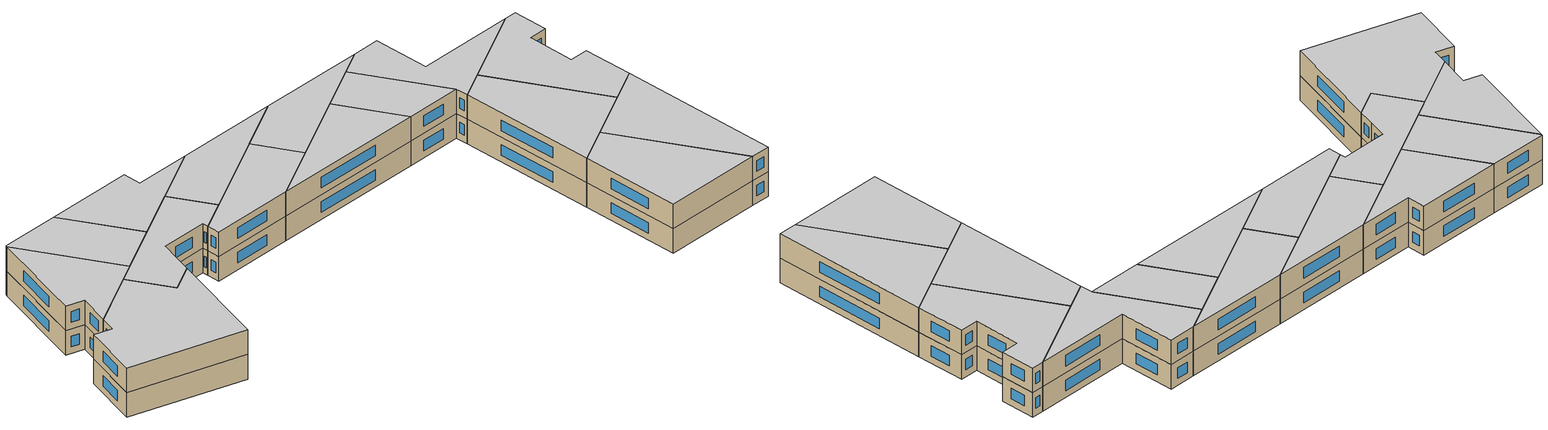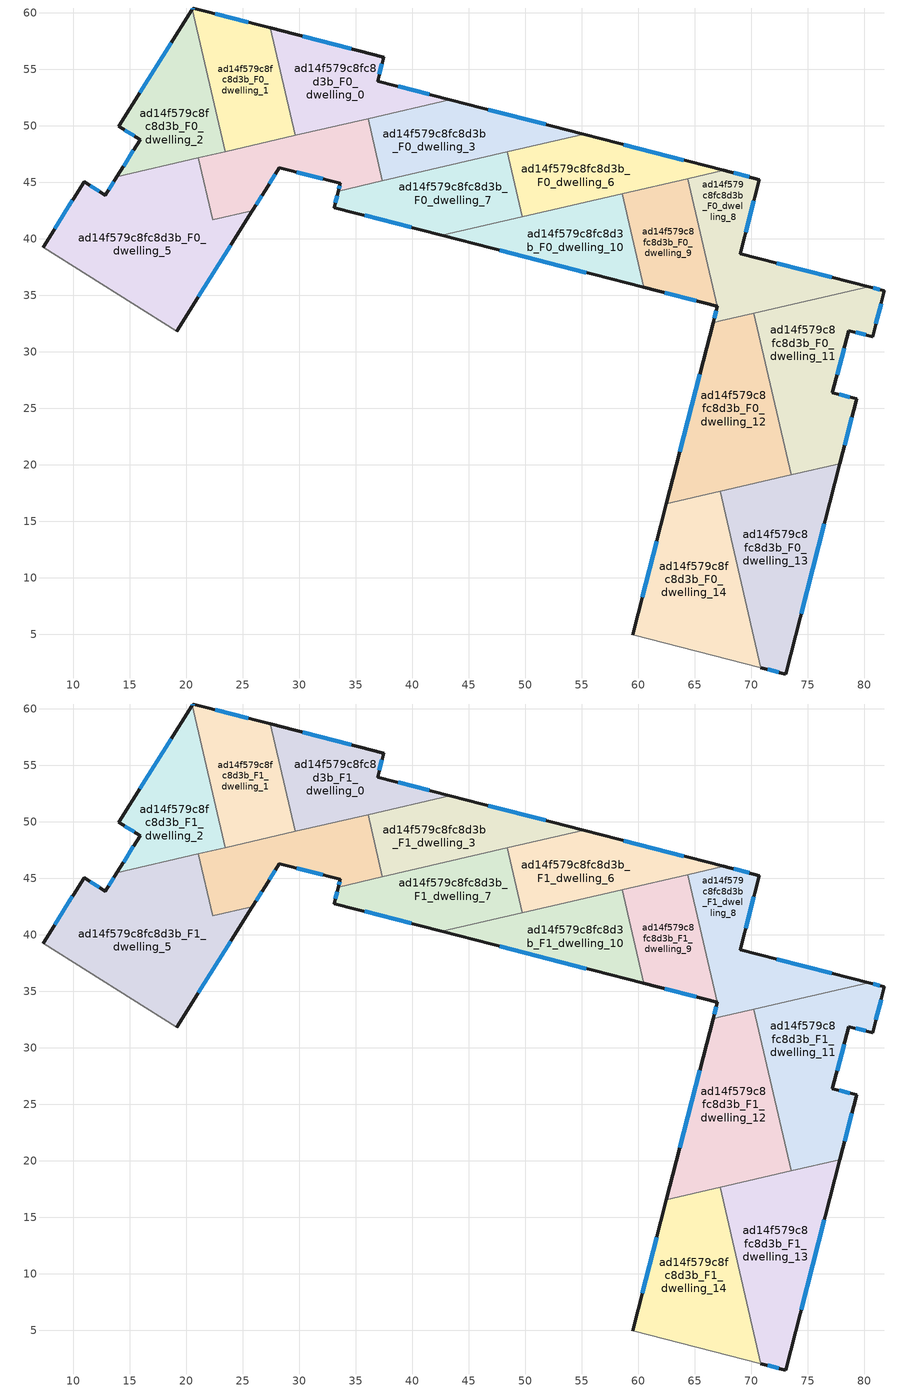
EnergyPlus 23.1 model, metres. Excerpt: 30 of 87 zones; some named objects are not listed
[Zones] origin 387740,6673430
ad14f579c8fc8d3b_F0_dwelling_0
 floor ground (EU_floor_Construction): 43.31,52.3 29.63,49.15 27.44,58.67 37.46,56.08 36.92,53.95 z0
 wall outside (EU_wall_Construction): 43.31,52.3 36.92,53.95 37.46,56.08 27.44,58.67 z0:3
 wall to ad14f579c8fc8d3b_F0_dwelling_1 (EU_wall_Construction): 27.44,58.67 29.63,49.15 z0:3
 wall to ad14f579c8fc8d3b_F0_dwelling_3 (EU_wall_Construction): 36.08,50.63 43.31,52.3 z0:3
 wall to ad14f579c8fc8d3b_F0_dwelling_4 (EU_wall_Construction): 29.63,49.15 36.08,50.63 z0:3
 window (EU_Window_Construction): 34.6,56.82 30.3,57.93 / 37.07,54.56 37.31,55.47 / 41.48,52.77 38.74,53.48 z0.86:2.14
ad14f579c8fc8d3b_F0_dwelling_1
 floor ground (EU_floor_Construction): 27.44,58.67 29.63,49.15 23.43,47.71 20.53,60.29 20.61,60.42 z0
 wall outside (EU_wall_Construction): 27.44,58.67 20.61,60.42 20.53,60.29 z0:3
 wall to ad14f579c8fc8d3b_F0_dwelling_2 (EU_wall_Construction): 20.53,60.29 23.43,47.71 z0:3
 wall to ad14f579c8fc8d3b_F0_dwelling_4 (EU_wall_Construction): 23.43,47.71 29.63,49.15 z0:3
 window (EU_Window_Construction): 20.59,60.39 20.55,60.33 / 25.49,59.17 22.56,59.92 z0.86:2.14
ad14f579c8fc8d3b_F0_dwelling_10
 floor ground (EU_floor_Construction): 58.58,43.99 60.49,35.7 42.62,40.31 z0
 wall outside (EU_wall_Construction): 42.62,40.31 60.49,35.7 z0:3
 wall to ad14f579c8fc8d3b_F0_dwelling_9 (EU_wall_Construction): 60.49,35.7 58.58,43.99 z0:3
 wall to ad14f579c8fc8d3b_F0_dwelling_6 (EU_wall_Construction): 58.58,43.99 49.74,41.95 z0:3
 wall to ad14f579c8fc8d3b_F0_dwelling_7 (EU_wall_Construction): 49.74,41.95 42.62,40.31 z0:3
 window (EU_Window_Construction): 47.73,38.99 55.39,37.02 z0.86:2.14
ad14f579c8fc8d3b_F0_dwelling_11
 floor ground (EU_floor_Construction): 81.77,35.39 80.73,31.35 78.61,31.88 77.18,26.39 79.31,25.84 77.83,20.11 73.52,19.12 70.22,33.41 80.38,35.75 z0
 wall outside (EU_wall_Construction): 77.83,20.11 79.31,25.84 77.18,26.39 78.61,31.88 80.73,31.35 81.77,35.39 80.38,35.75 z0:3
 wall to ad14f579c8fc8d3b_F0_dwelling_12 (EU_wall_Construction): 70.22,33.41 73.52,19.12 z0:3
 wall to ad14f579c8fc8d3b_F0_dwelling_13 (EU_wall_Construction): 73.52,19.12 77.83,20.11 z0:3
 wall to ad14f579c8fc8d3b_F0_dwelling_8 (EU_wall_Construction): 80.38,35.75 70.22,33.41 z0:3
 window (EU_Window_Construction): 78.7,26 77.79,26.23 / 78.25,21.75 78.89,24.2 / 81.37,35.5 80.78,35.65 / 81.03,32.5 81.47,34.24 / 79.22,31.73 80.12,31.5 / 77.59,27.96 78.2,30.31 z0.86:2.14
ad14f579c8fc8d3b_F0_dwelling_12
 floor ground (EU_floor_Construction): 70.22,33.41 73.52,19.12 62.48,16.57 66.61,32.57 z0
 wall outside (EU_wall_Construction): 66.61,32.57 62.48,16.57 z0:3
 wall to ad14f579c8fc8d3b_F0_dwelling_14 (EU_wall_Construction): 62.48,16.57 67.23,17.66 z0:3
 wall to ad14f579c8fc8d3b_F0_dwelling_8 (EU_wall_Construction): 67.28,32.73 66.61,32.58 / 70.22,33.41 67.29,32.73 z0:3
 wall to ad14f579c8fc8d3b_F0_dwelling_13 (EU_wall_Construction): 67.23,17.66 73.52,19.12 z0:3
 window (EU_Window_Construction): 65.43,28 63.66,21.14 z0.86:2.14
ad14f579c8fc8d3b_F0_dwelling_13
 floor ground (EU_floor_Construction): 77.83,20.11 73.03,1.49 70.83,2.05 67.23,17.66 z0
 wall outside (EU_wall_Construction): 70.83,2.05 73.03,1.49 77.83,20.11 z0:3
 wall to ad14f579c8fc8d3b_F0_dwelling_14 (EU_wall_Construction): 67.23,17.66 70.83,2.05 z0:3
 window (EU_Window_Construction): 74.4,6.81 76.46,14.79 / 71.46,1.89 72.4,1.65 z0.86:2.14
ad14f579c8fc8d3b_F0_dwelling_14
 floor ground (EU_floor_Construction): 67.23,17.66 70.83,2.05 59.5,4.98 62.48,16.57 z0
 wall outside (EU_wall_Construction): 62.48,16.57 59.5,4.98 z0:3
 wall adiabatic (EU_wall_Construction): 59.5,4.98 70.83,2.05 z0:3
 window (EU_Window_Construction): 61.63,13.26 60.35,8.29 z0.86:2.14
ad14f579c8fc8d3b_F0_dwelling_2
 floor ground (EU_floor_Construction): 20.53,60.29 23.43,47.71 13.85,45.5 15.9,48.78 14.04,49.95 z0
 wall outside (EU_wall_Construction): 20.53,60.29 14.04,49.95 15.9,48.78 13.85,45.5 z0:3
 wall to ad14f579c8fc8d3b_F0_dwelling_5 (EU_wall_Construction): 13.85,45.5 21.07,47.17 z0:3
 wall to ad14f579c8fc8d3b_F0_dwelling_4 (EU_wall_Construction): 21.07,47.17 23.43,47.72 z0:3
 window (EU_Window_Construction): 15.32,47.84 14.44,46.44 / 14.57,49.62 15.37,49.11 / 18.68,57.34 15.89,52.9 z0.86:2.14
ad14f579c8fc8d3b_F0_dwelling_3
 floor ground (EU_floor_Construction): 55.18,49.24 37.35,45.13 36.08,50.63 43.31,52.3 z0
 wall outside (EU_wall_Construction): 55.18,49.24 43.31,52.3 z0:3
 wall to ad14f579c8fc8d3b_F0_dwelling_4 (EU_wall_Construction): 36.08,50.63 37.35,45.13 z0:3
 wall to ad14f579c8fc8d3b_F0_dwelling_7 (EU_wall_Construction): 37.35,45.13 48.42,47.68 z0:3
 wall to ad14f579c8fc8d3b_F0_dwelling_6 (EU_wall_Construction): 48.42,47.68 55.18,49.24 z0:3
 window (EU_Window_Construction): 51.79,50.12 46.7,51.43 z0.86:2.14
ad14f579c8fc8d3b_F0_dwelling_4
 floor ground (EU_floor_Construction): 36.08,50.63 37.35,45.13 33.44,44.23 33.61,44.9 28.22,46.29 27.01,44.33 25.85,42.47 22.34,41.66 21.07,47.17 z0
 wall outside (EU_wall_Construction): 25.85,42.47 27.01,44.33 28.22,46.29 33.61,44.9 33.44,44.23 z0:3
 wall to ad14f579c8fc8d3b_F0_dwelling_5 (EU_wall_Construction): 21.07,47.17 22.34,41.66 25.85,42.47 z0:3
 wall to ad14f579c8fc8d3b_F0_dwelling_7 (EU_wall_Construction): 33.44,44.23 37.35,45.13 z0:3
 window (EU_Window_Construction): 33.57,44.71 33.49,44.42 / 29.76,45.89 32.07,45.3 / 27.36,44.89 27.88,45.73 / 26.18,43 26.68,43.8 z0.86:2.14
ad14f579c8fc8d3b_F0_dwelling_5
 floor ground (EU_floor_Construction): 25.85,42.47 19.16,31.82 7.32,39.25 10.96,45.05 12.84,43.88 13.85,45.5 21.07,47.17 22.34,41.66 z0
 wall outside (EU_wall_Construction): 19.16,31.82 25.85,42.47 / 13.85,45.5 12.84,43.88 10.96,45.05 7.32,39.25 z0:3
 wall adiabatic (EU_wall_Construction): 7.32,39.25 19.16,31.82 z0:3
 window (EU_Window_Construction): 21.07,34.86 23.94,39.43 / 9.92,43.39 8.36,40.91 / 12.3,44.21 11.5,44.71 / 13.56,45.04 13.13,44.34 z0.86:2.14
ad14f579c8fc8d3b_F0_dwelling_6
 floor ground (EU_floor_Construction): 67.54,46.06 49.74,41.95 48.42,47.68 55.18,49.24 z0
 wall outside (EU_wall_Construction): 67.54,46.06 55.18,49.24 z0:3
 wall to ad14f579c8fc8d3b_F0_dwelling_7 (EU_wall_Construction): 48.42,47.68 49.74,41.95 z0:3
 wall to ad14f579c8fc8d3b_F0_dwelling_8 (EU_wall_Construction): 64.38,45.33 67.54,46.06 z0:3
 wall to ad14f579c8fc8d3b_F0_dwelling_9 (EU_wall_Construction): 58.58,43.99 64.38,45.33 z0:3
 window (EU_Window_Construction): 64.01,46.97 58.71,48.33 z0.86:2.14
ad14f579c8fc8d3b_F0_dwelling_7
 floor ground (EU_floor_Construction): 48.42,47.68 49.74,41.95 42.62,40.31 33.07,42.77 33.44,44.23 z0
 wall outside (EU_wall_Construction): 33.44,44.23 33.07,42.77 42.62,40.31 z0:3
 window (EU_Window_Construction): 35.8,42.06 39.89,41.01 / 33.34,43.81 33.18,43.18 z0.86:2.14
ad14f579c8fc8d3b_F0_dwelling_8
 floor ground (EU_floor_Construction): 70.69,45.25 69,38.69 80.38,35.75 66.61,32.58 66.99,34.03 64.38,45.33 67.54,46.06 z0
 wall outside (EU_wall_Construction): 80.38,35.75 69,38.69 70.69,45.25 67.54,46.06 / 66.99,34.03 66.61,32.58 z0:3
 wall to ad14f579c8fc8d3b_F0_dwelling_9 (EU_wall_Construction): 64.38,45.33 66.99,34.03 z0:3
 window (EU_Window_Construction): 69.79,45.48 68.44,45.83 / 69.49,40.56 70.21,43.37 / 77.13,36.59 72.25,37.85 / 66.88,33.61 66.72,32.99 z0.86:2.14
ad14f579c8fc8d3b_F0_dwelling_9
 floor ground (EU_floor_Construction): 64.38,45.33 66.99,34.03 60.49,35.7 58.58,43.99 z0
 wall outside (EU_wall_Construction): 60.49,35.7 66.99,34.03 z0:3
 window (EU_Window_Construction): 62.35,35.22 65.13,34.5 z0.86:2.14
ad14f579c8fc8d3b_F1_dwelling_0
 floor to ad14f579c8fc8d3b_F0_dwelling_0 (EU_floor_Construction): 43.31,52.3 29.63,49.15 27.44,58.67 37.46,56.08 36.92,53.95 z3
 wall outside (EU_wall_Construction): 43.31,52.3 36.92,53.95 37.46,56.08 27.44,58.67 z3:6
 wall to ad14f579c8fc8d3b_F1_dwelling_1 (EU_wall_Construction): 27.44,58.67 29.63,49.15 z3:6
 wall to ad14f579c8fc8d3b_F1_dwelling_3 (EU_wall_Construction): 36.08,50.63 43.31,52.3 z3:6
 wall to ad14f579c8fc8d3b_F1_dwelling_4 (EU_wall_Construction): 29.63,49.15 36.08,50.63 z3:6
 window (EU_Window_Construction): 34.6,56.82 30.3,57.93 / 37.07,54.56 37.31,55.47 / 41.48,52.77 38.74,53.48 z3.86:5.14
 ceiling to ad14f579c8fc8d3b_F2_dwelling_0 (EU_floor_Construction): 43.31,52.3 36.92,53.95 37.46,56.08 27.44,58.67 29.63,49.15 z6
ad14f579c8fc8d3b_F1_dwelling_1
 floor to ad14f579c8fc8d3b_F0_dwelling_1 (EU_floor_Construction): 27.44,58.67 29.63,49.15 23.43,47.71 20.53,60.29 20.61,60.42 z3
 wall outside (EU_wall_Construction): 27.44,58.67 20.61,60.42 20.53,60.29 z3:6
 wall to ad14f579c8fc8d3b_F1_dwelling_2 (EU_wall_Construction): 20.53,60.29 23.43,47.71 z3:6
 wall to ad14f579c8fc8d3b_F1_dwelling_4 (EU_wall_Construction): 23.43,47.71 29.63,49.15 z3:6
 window (EU_Window_Construction): 20.59,60.39 20.55,60.33 / 25.49,59.17 22.56,59.92 z3.86:5.14
 ceiling to ad14f579c8fc8d3b_F2_dwelling_1 (EU_floor_Construction): 29.63,49.15 27.44,58.67 20.61,60.42 20.53,60.29 23.43,47.71 z6
ad14f579c8fc8d3b_F1_dwelling_10
 floor to ad14f579c8fc8d3b_F0_dwelling_10 (EU_floor_Construction): 58.58,43.99 60.49,35.7 42.62,40.31 z3
 wall outside (EU_wall_Construction): 42.62,40.31 60.49,35.7 z3:6
 wall to ad14f579c8fc8d3b_F1_dwelling_9 (EU_wall_Construction): 60.49,35.7 58.58,43.99 z3:6
 wall to ad14f579c8fc8d3b_F1_dwelling_6 (EU_wall_Construction): 58.58,43.99 49.74,41.95 z3:6
 wall to ad14f579c8fc8d3b_F1_dwelling_7 (EU_wall_Construction): 49.74,41.95 42.62,40.31 z3:6
 window (EU_Window_Construction): 47.73,38.99 55.39,37.02 z3.86:5.14
 ceiling to ad14f579c8fc8d3b_F2_dwelling_10 (EU_floor_Construction): 60.49,35.7 58.58,43.99 42.62,40.31 z6
ad14f579c8fc8d3b_F1_dwelling_11
 floor to ad14f579c8fc8d3b_F0_dwelling_11 (EU_floor_Construction): 81.77,35.39 80.73,31.35 78.61,31.88 77.18,26.39 79.31,25.84 77.83,20.11 73.52,19.12 70.22,33.41 80.38,35.75 z3
 wall outside (EU_wall_Construction): 77.83,20.11 79.31,25.84 77.18,26.39 78.61,31.88 80.73,31.35 81.77,35.39 80.38,35.75 z3:6
 wall to ad14f579c8fc8d3b_F1_dwelling_12 (EU_wall_Construction): 70.22,33.41 73.52,19.12 z3:6
 wall to ad14f579c8fc8d3b_F1_dwelling_13 (EU_wall_Construction): 73.52,19.12 77.83,20.11 z3:6
 wall to ad14f579c8fc8d3b_F1_dwelling_8 (EU_wall_Construction): 80.38,35.75 70.22,33.41 z3:6
 window (EU_Window_Construction): 78.7,26 77.79,26.23 / 78.25,21.75 78.89,24.2 / 81.37,35.5 80.78,35.65 / 81.03,32.5 81.47,34.24 / 79.22,31.73 80.12,31.5 / 77.59,27.96 78.2,30.31 z3.86:5.14
 ceiling to ad14f579c8fc8d3b_F2_dwelling_11 (EU_floor_Construction): 77.83,20.11 79.31,25.84 77.18,26.39 78.61,31.88 80.73,31.35 81.77,35.39 80.38,35.75 70.22,33.41 73.52,19.12 z6
ad14f579c8fc8d3b_F1_dwelling_12
 floor to ad14f579c8fc8d3b_F0_dwelling_12 (EU_floor_Construction): 70.22,33.41 73.52,19.12 62.48,16.57 66.61,32.57 z3
 wall outside (EU_wall_Construction): 66.61,32.57 62.48,16.57 z3:6
 wall to ad14f579c8fc8d3b_F1_dwelling_14 (EU_wall_Construction): 62.48,16.57 67.23,17.66 z3:6
 wall to ad14f579c8fc8d3b_F1_dwelling_8 (EU_wall_Construction): 67.28,32.73 66.61,32.58 / 70.22,33.41 67.29,32.73 z3:6
 wall to ad14f579c8fc8d3b_F1_dwelling_13 (EU_wall_Construction): 67.23,17.66 73.52,19.12 z3:6
 window (EU_Window_Construction): 65.43,28 63.66,21.14 z3.86:5.14
 ceiling to ad14f579c8fc8d3b_F2_dwelling_12 (EU_floor_Construction): 73.52,19.12 70.22,33.41 66.61,32.57 62.48,16.57 z6
ad14f579c8fc8d3b_F1_dwelling_13
 floor to ad14f579c8fc8d3b_F0_dwelling_13 (EU_floor_Construction): 77.83,20.11 73.03,1.49 70.83,2.05 67.23,17.66 z3
 wall outside (EU_wall_Construction): 70.83,2.05 73.03,1.49 77.83,20.11 z3:6
 wall to ad14f579c8fc8d3b_F1_dwelling_14 (EU_wall_Construction): 67.23,17.66 70.83,2.05 z3:6
 window (EU_Window_Construction): 74.4,6.81 76.46,14.79 / 71.46,1.89 72.4,1.65 z3.86:5.14
 ceiling to ad14f579c8fc8d3b_F2_dwelling_13 (EU_floor_Construction): 73.03,1.49 77.83,20.11 67.23,17.66 70.83,2.05 z6
ad14f579c8fc8d3b_F1_dwelling_14
 floor to ad14f579c8fc8d3b_F0_dwelling_14 (EU_floor_Construction): 67.23,17.66 70.83,2.05 59.5,4.98 62.48,16.57 z3
 wall outside (EU_wall_Construction): 62.48,16.57 59.5,4.98 z3:6
 wall adiabatic (EU_wall_Construction): 59.5,4.98 70.83,2.05 z3:6
 window (EU_Window_Construction): 61.63,13.26 60.35,8.29 z3.86:5.14
 ceiling to ad14f579c8fc8d3b_F2_dwelling_14 (EU_floor_Construction): 70.83,2.05 67.23,17.66 62.48,16.57 59.5,4.98 z6
ad14f579c8fc8d3b_F1_dwelling_2
 floor to ad14f579c8fc8d3b_F0_dwelling_2 (EU_floor_Construction): 20.53,60.29 23.43,47.71 13.85,45.5 15.9,48.78 14.04,49.95 z3
 wall outside (EU_wall_Construction): 20.53,60.29 14.04,49.95 15.9,48.78 13.85,45.5 z3:6
 wall to ad14f579c8fc8d3b_F1_dwelling_5 (EU_wall_Construction): 13.85,45.5 21.07,47.17 z3:6
 wall to ad14f579c8fc8d3b_F1_dwelling_4 (EU_wall_Construction): 21.07,47.17 23.43,47.72 z3:6
 window (EU_Window_Construction): 15.32,47.84 14.44,46.44 / 14.57,49.62 15.37,49.11 / 18.68,57.34 15.89,52.9 z3.86:5.14
 ceiling to ad14f579c8fc8d3b_F2_dwelling_2 (EU_floor_Construction): 23.43,47.71 20.53,60.29 14.04,49.95 15.9,48.78 13.85,45.5 z6
ad14f579c8fc8d3b_F1_dwelling_3
 floor to ad14f579c8fc8d3b_F0_dwelling_3 (EU_floor_Construction): 55.18,49.24 37.35,45.13 36.08,50.63 43.31,52.3 z3
 wall outside (EU_wall_Construction): 55.18,49.24 43.31,52.3 z3:6
 wall to ad14f579c8fc8d3b_F1_dwelling_4 (EU_wall_Construction): 36.08,50.63 37.35,45.13 z3:6
 wall to ad14f579c8fc8d3b_F1_dwelling_7 (EU_wall_Construction): 37.35,45.13 48.42,47.68 z3:6
 wall to ad14f579c8fc8d3b_F1_dwelling_6 (EU_wall_Construction): 48.42,47.68 55.18,49.24 z3:6
 window (EU_Window_Construction): 51.79,50.12 46.7,51.43 z3.86:5.14
 ceiling to ad14f579c8fc8d3b_F2_dwelling_3 (EU_floor_Construction): 55.18,49.24 43.31,52.3 36.08,50.63 37.35,45.13 z6
ad14f579c8fc8d3b_F1_dwelling_4
 floor to ad14f579c8fc8d3b_F0_dwelling_4 (EU_floor_Construction): 36.08,50.63 37.35,45.13 33.44,44.23 33.61,44.9 28.22,46.29 27.01,44.33 25.85,42.47 22.34,41.66 21.07,47.17 z3
 wall outside (EU_wall_Construction): 25.85,42.47 27.01,44.33 28.22,46.29 33.61,44.9 33.44,44.23 z3:6
 wall to ad14f579c8fc8d3b_F1_dwelling_5 (EU_wall_Construction): 21.07,47.17 22.34,41.66 25.85,42.47 z3:6
 wall to ad14f579c8fc8d3b_F1_dwelling_7 (EU_wall_Construction): 33.44,44.23 37.35,45.13 z3:6
 window (EU_Window_Construction): 33.57,44.71 33.49,44.42 / 29.76,45.89 32.07,45.3 / 27.36,44.89 27.88,45.73 / 26.18,43 26.68,43.8 z3.86:5.14
 ceiling to ad14f579c8fc8d3b_F2_dwelling_4 (EU_floor_Construction): 37.35,45.13 36.08,50.63 21.07,47.17 22.34,41.66 25.85,42.47 27.01,44.33 28.22,46.29 33.61,44.9 33.44,44.23 z6
ad14f579c8fc8d3b_F1_dwelling_5
 floor to ad14f579c8fc8d3b_F0_dwelling_5 (EU_floor_Construction): 25.85,42.47 19.16,31.82 7.32,39.25 10.96,45.05 12.84,43.88 13.85,45.5 21.07,47.17 22.34,41.66 z3
 wall outside (EU_wall_Construction): 19.16,31.82 25.85,42.47 / 13.85,45.5 12.84,43.88 10.96,45.05 7.32,39.25 z3:6
 wall adiabatic (EU_wall_Construction): 7.32,39.25 19.16,31.82 z3:6
 window (EU_Window_Construction): 21.07,34.86 23.94,39.43 / 9.92,43.39 8.36,40.91 / 12.3,44.21 11.5,44.71 / 13.56,45.04 13.13,44.34 z3.86:5.14
 ceiling to ad14f579c8fc8d3b_F2_dwelling_5 (EU_floor_Construction): 19.16,31.82 25.85,42.47 22.34,41.66 21.07,47.17 13.85,45.5 12.84,43.88 10.96,45.05 7.32,39.25 z6
ad14f579c8fc8d3b_F1_dwelling_6
 floor to ad14f579c8fc8d3b_F0_dwelling_6 (EU_floor_Construction): 67.54,46.06 49.74,41.95 48.42,47.68 55.18,49.24 z3
 wall outside (EU_wall_Construction): 67.54,46.06 55.18,49.24 z3:6
 wall to ad14f579c8fc8d3b_F1_dwelling_7 (EU_wall_Construction): 48.42,47.68 49.74,41.95 z3:6
 wall to ad14f579c8fc8d3b_F1_dwelling_8 (EU_wall_Construction): 64.38,45.33 67.54,46.06 z3:6
 wall to ad14f579c8fc8d3b_F1_dwelling_9 (EU_wall_Construction): 58.58,43.99 64.38,45.33 z3:6
 window (EU_Window_Construction): 64.01,46.97 58.71,48.33 z3.86:5.14
 ceiling to ad14f579c8fc8d3b_F2_dwelling_6 (EU_floor_Construction): 67.54,46.06 55.18,49.24 48.42,47.68 49.74,41.95 z6
ad14f579c8fc8d3b_F1_dwelling_7
 floor to ad14f579c8fc8d3b_F0_dwelling_7 (EU_floor_Construction): 48.42,47.68 49.74,41.95 42.62,40.31 33.07,42.77 33.44,44.23 z3
 wall outside (EU_wall_Construction): 33.44,44.23 33.07,42.77 42.62,40.31 z3:6
 window (EU_Window_Construction): 35.8,42.06 39.89,41.01 / 33.34,43.81 33.18,43.18 z3.86:5.14
 ceiling to ad14f579c8fc8d3b_F2_dwelling_7 (EU_floor_Construction): 49.74,41.95 48.42,47.68 33.44,44.23 33.07,42.77 42.62,40.31 z6
ad14f579c8fc8d3b_F1_dwelling_8
 floor to ad14f579c8fc8d3b_F0_dwelling_8 (EU_floor_Construction): 70.69,45.25 69,38.69 80.38,35.75 66.61,32.58 66.99,34.03 64.38,45.33 67.54,46.06 z3
 wall outside (EU_wall_Construction): 80.38,35.75 69,38.69 70.69,45.25 67.54,46.06 / 66.99,34.03 66.61,32.58 z3:6
 wall to ad14f579c8fc8d3b_F1_dwelling_9 (EU_wall_Construction): 64.38,45.33 66.99,34.03 z3:6
 window (EU_Window_Construction): 69.79,45.48 68.44,45.83 / 69.49,40.56 70.21,43.37 / 77.13,36.59 72.25,37.85 / 66.88,33.61 66.72,32.99 z3.86:5.14
 ceiling to ad14f579c8fc8d3b_F2_dwelling_8 (EU_floor_Construction): 80.38,35.75 69,38.69 70.69,45.25 67.54,46.06 64.38,45.33 66.99,34.03 66.61,32.58 z6
ad14f579c8fc8d3b_F1_dwelling_9
 floor to ad14f579c8fc8d3b_F0_dwelling_9 (EU_floor_Construction): 64.38,45.33 66.99,34.03 60.49,35.7 58.58,43.99 z3
 wall outside (EU_wall_Construction): 60.49,35.7 66.99,34.03 z3:6
 window (EU_Window_Construction): 62.35,35.22 65.13,34.5 z3.86:5.14
 ceiling to ad14f579c8fc8d3b_F2_dwelling_9 (EU_floor_Construction): 66.99,34.03 64.38,45.33 58.58,43.99 60.49,35.7 z6
[Building]
EU S2 Campaign: North Axis=0; Terrain=City; Solar Distribution=FullExterior
[Site:Location]
Helsinki-Vantaa.AP: Latitude=60.317; Longitude=24.963; Time Zone=2; Elevation=54.6
[SizingPeriod:WeatherFileDays]
AnnualSizingPeriod: Begin Month=1; Begin Day of Month=1; End Month=12; End Day of Month=31; Day of Week for Start Day=Monday; Use Weather File Daylight Saving Period=No; Use Weather File Rain and Snow Indicators=No
[MATERIAL]
EU_InternalMass_Material: Roughness=MediumRough; Thickness=0.1; Conductivity=1; Density=1800; Specific Heat=900; Thermal Absorptance=0.9; Solar Absorptance=0.7; Visible Absorptance=0.7
[MATERIAL:NOMASS] Roughness=MediumRough; Thermal Absorptance=0.9; Solar Absorptance=0.7; Visible Absorptance=0.7
Name | Thermal Resistance
EU_wall_NoMass | 5.91765
EU_floor_NoMass | 6.2875
[WINDOWMATERIAL:SIMPLEGLAZINGSYSTEM]
EU_Window_SimpleGlazing: UFactor=0.994035; Solar Heat Gain Coefficient=0.7; Visible Transmittance=0.7
[CONSTRUCTION]
EU_wall_Construction: EU_wall_NoMass
EU_floor_Construction: EU_floor_NoMass
EU_Window_Construction: EU_Window_SimpleGlazing
EU_InternalMass_Construction: EU_InternalMass_Material
[ZONE] Type=1; Multiplier=1; Ceiling Height=autocalculate; Floor Area=autocalculate; Part of Total Floor Area=Yes
Name | Volume
ad14f579c8fc8d3b_F0_dwelling_0; ad14f579c8fc8d3b_F1_dwelling_0 | 218.014
ad14f579c8fc8d3b_F0_dwelling_1; ad14f579c8fc8d3b_F1_dwelling_1 | 218
ad14f579c8fc8d3b_F0_dwelling_10; ad14f579c8fc8d3b_F1_dwelling_10 | 209.093
ad14f579c8fc8d3b_F0_dwelling_11; ad14f579c8fc8d3b_F1_dwelling_11 | 323.454
ad14f579c8fc8d3b_F0_dwelling_12; ad14f579c8fc8d3b_F1_dwelling_12 | 330.666
ad14f579c8fc8d3b_F0_dwelling_13; ad14f579c8fc8d3b_F1_dwelling_13 | 327.076
ad14f579c8fc8d3b_F0_dwelling_14; ad14f579c8fc8d3b_F1_dwelling_14 | 327.105
ad14f579c8fc8d3b_F0_dwelling_2; ad14f579c8fc8d3b_F1_dwelling_2 | 218.041
ad14f579c8fc8d3b_F0_dwelling_3; ad14f579c8fc8d3b_F1_dwelling_3 | 218.077
ad14f579c8fc8d3b_F0_dwelling_4; ad14f579c8fc8d3b_F1_dwelling_4 | 218.035
ad14f579c8fc8d3b_F0_dwelling_5; ad14f579c8fc8d3b_F1_dwelling_5 | 454.465
ad14f579c8fc8d3b_F0_dwelling_6; ad14f579c8fc8d3b_F1_dwelling_6 | 222.387
ad14f579c8fc8d3b_F0_dwelling_7; ad14f579c8fc8d3b_F1_dwelling_7 | 222.355
ad14f579c8fc8d3b_F0_dwelling_8; ad14f579c8fc8d3b_F1_dwelling_8 | 238.698
ad14f579c8fc8d3b_F0_dwelling_9; ad14f579c8fc8d3b_F1_dwelling_9 | 179.514
[INTERNALMASS] Construction=EU_InternalMass_Construction
Name | Zone or ZoneList | Surface Area
ad14f579c8fc8d3b_F0_dwelling_0_EU_InternalMass | ad14f579c8fc8d3b_F0_dwelling_0 | 72.6716
ad14f579c8fc8d3b_F0_dwelling_1_EU_InternalMass | ad14f579c8fc8d3b_F0_dwelling_1 | 72.6667
ad14f579c8fc8d3b_F0_dwelling_2_EU_InternalMass | ad14f579c8fc8d3b_F0_dwelling_2 | 72.6799
ad14f579c8fc8d3b_F0_dwelling_3_EU_InternalMass | ad14f579c8fc8d3b_F0_dwelling_3 | 72.6926
ad14f579c8fc8d3b_F0_dwelling_4_EU_InternalMass | ad14f579c8fc8d3b_F0_dwelling_4 | 72.6786
ad14f579c8fc8d3b_F0_dwelling_5_EU_InternalMass | ad14f579c8fc8d3b_F0_dwelling_5 | 151.488
ad14f579c8fc8d3b_F0_dwelling_6_EU_InternalMass | ad14f579c8fc8d3b_F0_dwelling_6 | 74.1294
ad14f579c8fc8d3b_F0_dwelling_7_EU_InternalMass | ad14f579c8fc8d3b_F0_dwelling_7 | 74.1183
ad14f579c8fc8d3b_F0_dwelling_8_EU_InternalMass | ad14f579c8fc8d3b_F0_dwelling_8 | 79.5685
ad14f579c8fc8d3b_F0_dwelling_9_EU_InternalMass | ad14f579c8fc8d3b_F0_dwelling_9 | 59.8377
ad14f579c8fc8d3b_F0_dwelling_10_EU_InternalMass | ad14f579c8fc8d3b_F0_dwelling_10 | 69.6976
ad14f579c8fc8d3b_F0_dwelling_11_EU_InternalMass | ad14f579c8fc8d3b_F0_dwelling_11 | 107.818
ad14f579c8fc8d3b_F0_dwelling_12_EU_InternalMass | ad14f579c8fc8d3b_F0_dwelling_12 | 110.23
ad14f579c8fc8d3b_F0_dwelling_13_EU_InternalMass | ad14f579c8fc8d3b_F0_dwelling_13 | 109.026
ad14f579c8fc8d3b_F0_dwelling_14_EU_InternalMass | ad14f579c8fc8d3b_F0_dwelling_14 | 109.035
ad14f579c8fc8d3b_F1_dwelling_0_EU_InternalMass | ad14f579c8fc8d3b_F1_dwelling_0 | 72.6716
ad14f579c8fc8d3b_F1_dwelling_1_EU_InternalMass | ad14f579c8fc8d3b_F1_dwelling_1 | 72.6667
ad14f579c8fc8d3b_F1_dwelling_2_EU_InternalMass | ad14f579c8fc8d3b_F1_dwelling_2 | 72.6799
ad14f579c8fc8d3b_F1_dwelling_3_EU_InternalMass | ad14f579c8fc8d3b_F1_dwelling_3 | 72.6926
ad14f579c8fc8d3b_F1_dwelling_4_EU_InternalMass | ad14f579c8fc8d3b_F1_dwelling_4 | 72.6786
ad14f579c8fc8d3b_F1_dwelling_5_EU_InternalMass | ad14f579c8fc8d3b_F1_dwelling_5 | 151.488
ad14f579c8fc8d3b_F1_dwelling_6_EU_InternalMass | ad14f579c8fc8d3b_F1_dwelling_6 | 74.1294
ad14f579c8fc8d3b_F1_dwelling_7_EU_InternalMass | ad14f579c8fc8d3b_F1_dwelling_7 | 74.1183
ad14f579c8fc8d3b_F1_dwelling_8_EU_InternalMass | ad14f579c8fc8d3b_F1_dwelling_8 | 79.5685
ad14f579c8fc8d3b_F1_dwelling_9_EU_InternalMass | ad14f579c8fc8d3b_F1_dwelling_9 | 59.8377
ad14f579c8fc8d3b_F1_dwelling_10_EU_InternalMass | ad14f579c8fc8d3b_F1_dwelling_10 | 69.6976
ad14f579c8fc8d3b_F1_dwelling_11_EU_InternalMass | ad14f579c8fc8d3b_F1_dwelling_11 | 107.818
ad14f579c8fc8d3b_F1_dwelling_12_EU_InternalMass | ad14f579c8fc8d3b_F1_dwelling_12 | 110.23
ad14f579c8fc8d3b_F1_dwelling_13_EU_InternalMass | ad14f579c8fc8d3b_F1_dwelling_13 | 109.026
ad14f579c8fc8d3b_F1_dwelling_14_EU_InternalMass | ad14f579c8fc8d3b_F1_dwelling_14 | 109.035
[OTHEREQUIPMENT] Fuel Type=Electricity; Design Level Calculation Method=Watts/Area; Power per Zone Floor Area=1; Fraction Latent=0; Fraction Radiant=0; Fraction Lost=0; Carbon Dioxide Generation Rate=0; EndUse Subcategory=EU_Step8_InternalGains
Name | Zone or ZoneList or Space or SpaceList | Schedule
EU_Step8_InternalGain_ad14f579c8fc8d3b_F0_dwelling_0_f000 | ad14f579c8fc8d3b_F0_dwelling_0 | EU_Step8_GainSchedule_ad14f579c8fc8d3b_F0_dwelling_0_f000
EU_Step8_InternalGain_ad14f579c8fc8d3b_F0_dwelling_1_f000 | ad14f579c8fc8d3b_F0_dwelling_1 | EU_Step8_GainSchedule_ad14f579c8fc8d3b_F0_dwelling_1_f000
EU_Step8_InternalGain_ad14f579c8fc8d3b_F0_dwelling_2_f000 | ad14f579c8fc8d3b_F0_dwelling_2 | EU_Step8_GainSchedule_ad14f579c8fc8d3b_F0_dwelling_2_f000
EU_Step8_InternalGain_ad14f579c8fc8d3b_F0_dwelling_3_f000 | ad14f579c8fc8d3b_F0_dwelling_3 | EU_Step8_GainSchedule_ad14f579c8fc8d3b_F0_dwelling_3_f000
EU_Step8_InternalGain_ad14f579c8fc8d3b_F0_dwelling_4_f000 | ad14f579c8fc8d3b_F0_dwelling_4 | EU_Step8_GainSchedule_ad14f579c8fc8d3b_F0_dwelling_4_f000
EU_Step8_InternalGain_ad14f579c8fc8d3b_F0_dwelling_5_f000 | ad14f579c8fc8d3b_F0_dwelling_5 | EU_Step8_GainSchedule_ad14f579c8fc8d3b_F0_dwelling_5_f000
EU_Step8_InternalGain_ad14f579c8fc8d3b_F0_dwelling_6_f000 | ad14f579c8fc8d3b_F0_dwelling_6 | EU_Step8_GainSchedule_ad14f579c8fc8d3b_F0_dwelling_6_f000
EU_Step8_InternalGain_ad14f579c8fc8d3b_F0_dwelling_7_f000 | ad14f579c8fc8d3b_F0_dwelling_7 | EU_Step8_GainSchedule_ad14f579c8fc8d3b_F0_dwelling_7_f000
EU_Step8_InternalGain_ad14f579c8fc8d3b_F0_dwelling_8_f000 | ad14f579c8fc8d3b_F0_dwelling_8 | EU_Step8_GainSchedule_ad14f579c8fc8d3b_F0_dwelling_8_f000
EU_Step8_InternalGain_ad14f579c8fc8d3b_F0_dwelling_9_f000 | ad14f579c8fc8d3b_F0_dwelling_9 | EU_Step8_GainSchedule_ad14f579c8fc8d3b_F0_dwelling_9_f000
EU_Step8_InternalGain_ad14f579c8fc8d3b_F0_dwelling_10_f000 | ad14f579c8fc8d3b_F0_dwelling_10 | EU_Step8_GainSchedule_ad14f579c8fc8d3b_F0_dwelling_10_f000
EU_Step8_InternalGain_ad14f579c8fc8d3b_F0_dwelling_11_f000 | ad14f579c8fc8d3b_F0_dwelling_11 | EU_Step8_GainSchedule_ad14f579c8fc8d3b_F0_dwelling_11_f000
EU_Step8_InternalGain_ad14f579c8fc8d3b_F0_dwelling_12_f000 | ad14f579c8fc8d3b_F0_dwelling_12 | EU_Step8_GainSchedule_ad14f579c8fc8d3b_F0_dwelling_12_f000
EU_Step8_InternalGain_ad14f579c8fc8d3b_F0_dwelling_13_f000 | ad14f579c8fc8d3b_F0_dwelling_13 | EU_Step8_GainSchedule_ad14f579c8fc8d3b_F0_dwelling_13_f000
EU_Step8_InternalGain_ad14f579c8fc8d3b_F0_dwelling_14_f000 | ad14f579c8fc8d3b_F0_dwelling_14 | EU_Step8_GainSchedule_ad14f579c8fc8d3b_F0_dwelling_14_f000
EU_Step8_InternalGain_ad14f579c8fc8d3b_F1_dwelling_0_f000 | ad14f579c8fc8d3b_F1_dwelling_0 | EU_Step8_GainSchedule_ad14f579c8fc8d3b_F1_dwelling_0_f000
EU_Step8_InternalGain_ad14f579c8fc8d3b_F1_dwelling_1_f000 | ad14f579c8fc8d3b_F1_dwelling_1 | EU_Step8_GainSchedule_ad14f579c8fc8d3b_F1_dwelling_1_f000
EU_Step8_InternalGain_ad14f579c8fc8d3b_F1_dwelling_2_f000 | ad14f579c8fc8d3b_F1_dwelling_2 | EU_Step8_GainSchedule_ad14f579c8fc8d3b_F1_dwelling_2_f000
EU_Step8_InternalGain_ad14f579c8fc8d3b_F1_dwelling_3_f000 | ad14f579c8fc8d3b_F1_dwelling_3 | EU_Step8_GainSchedule_ad14f579c8fc8d3b_F1_dwelling_3_f000
EU_Step8_InternalGain_ad14f579c8fc8d3b_F1_dwelling_4_f000 | ad14f579c8fc8d3b_F1_dwelling_4 | EU_Step8_GainSchedule_ad14f579c8fc8d3b_F1_dwelling_4_f000
EU_Step8_InternalGain_ad14f579c8fc8d3b_F1_dwelling_5_f000 | ad14f579c8fc8d3b_F1_dwelling_5 | EU_Step8_GainSchedule_ad14f579c8fc8d3b_F1_dwelling_5_f000
EU_Step8_InternalGain_ad14f579c8fc8d3b_F1_dwelling_6_f000 | ad14f579c8fc8d3b_F1_dwelling_6 | EU_Step8_GainSchedule_ad14f579c8fc8d3b_F1_dwelling_6_f000
EU_Step8_InternalGain_ad14f579c8fc8d3b_F1_dwelling_7_f000 | ad14f579c8fc8d3b_F1_dwelling_7 | EU_Step8_GainSchedule_ad14f579c8fc8d3b_F1_dwelling_7_f000
EU_Step8_InternalGain_ad14f579c8fc8d3b_F1_dwelling_8_f000 | ad14f579c8fc8d3b_F1_dwelling_8 | EU_Step8_GainSchedule_ad14f579c8fc8d3b_F1_dwelling_8_f000
EU_Step8_InternalGain_ad14f579c8fc8d3b_F1_dwelling_9_f000 | ad14f579c8fc8d3b_F1_dwelling_9 | EU_Step8_GainSchedule_ad14f579c8fc8d3b_F1_dwelling_9_f000
EU_Step8_InternalGain_ad14f579c8fc8d3b_F1_dwelling_10_f000 | ad14f579c8fc8d3b_F1_dwelling_10 | EU_Step8_GainSchedule_ad14f579c8fc8d3b_F1_dwelling_10_f000
EU_Step8_InternalGain_ad14f579c8fc8d3b_F1_dwelling_11_f000 | ad14f579c8fc8d3b_F1_dwelling_11 | EU_Step8_GainSchedule_ad14f579c8fc8d3b_F1_dwelling_11_f000
EU_Step8_InternalGain_ad14f579c8fc8d3b_F1_dwelling_12_f000 | ad14f579c8fc8d3b_F1_dwelling_12 | EU_Step8_GainSchedule_ad14f579c8fc8d3b_F1_dwelling_12_f000
EU_Step8_InternalGain_ad14f579c8fc8d3b_F1_dwelling_13_f000 | ad14f579c8fc8d3b_F1_dwelling_13 | EU_Step8_GainSchedule_ad14f579c8fc8d3b_F1_dwelling_13_f000
EU_Step8_InternalGain_ad14f579c8fc8d3b_F1_dwelling_14_f000 | ad14f579c8fc8d3b_F1_dwelling_14 | EU_Step8_GainSchedule_ad14f579c8fc8d3b_F1_dwelling_14_f000
[ZONEVENTILATION:DESIGNFLOWRATE] Schedule=EU_AlwaysOn; Design Flow Rate Calculation Method=AirChanges/Hour; Air Changes per Hour=0.596421; Ventilation Type=Natural; Fan Pressure Rise=0; Fan Total Efficiency=1; Constant Term Coefficient=1; Temperature Term Coefficient=0; Velocity Term Coefficient=0; Velocity Squared Term Coefficient=0; Minimum Indoor Temperature=-100; Maximum Indoor Temperature=100; Delta Temperature=-100; Minimum Outdoor Temperature=-100; Maximum Outdoor Temperature=100; Maximum Wind Speed=40
Name | Zone or ZoneList or Space or SpaceList
EU_ConstantAir_ad14f579c8fc8d3b_F0_dwelling_0 | ad14f579c8fc8d3b_F0_dwelling_0
EU_ConstantAir_ad14f579c8fc8d3b_F0_dwelling_1 | ad14f579c8fc8d3b_F0_dwelling_1
EU_ConstantAir_ad14f579c8fc8d3b_F0_dwelling_2 | ad14f579c8fc8d3b_F0_dwelling_2
EU_ConstantAir_ad14f579c8fc8d3b_F0_dwelling_3 | ad14f579c8fc8d3b_F0_dwelling_3
EU_ConstantAir_ad14f579c8fc8d3b_F0_dwelling_4 | ad14f579c8fc8d3b_F0_dwelling_4
EU_ConstantAir_ad14f579c8fc8d3b_F0_dwelling_5 | ad14f579c8fc8d3b_F0_dwelling_5
EU_ConstantAir_ad14f579c8fc8d3b_F0_dwelling_6 | ad14f579c8fc8d3b_F0_dwelling_6
EU_ConstantAir_ad14f579c8fc8d3b_F0_dwelling_7 | ad14f579c8fc8d3b_F0_dwelling_7
EU_ConstantAir_ad14f579c8fc8d3b_F0_dwelling_8 | ad14f579c8fc8d3b_F0_dwelling_8
EU_ConstantAir_ad14f579c8fc8d3b_F0_dwelling_9 | ad14f579c8fc8d3b_F0_dwelling_9
EU_ConstantAir_ad14f579c8fc8d3b_F0_dwelling_10 | ad14f579c8fc8d3b_F0_dwelling_10
EU_ConstantAir_ad14f579c8fc8d3b_F0_dwelling_11 | ad14f579c8fc8d3b_F0_dwelling_11
EU_ConstantAir_ad14f579c8fc8d3b_F0_dwelling_12 | ad14f579c8fc8d3b_F0_dwelling_12
EU_ConstantAir_ad14f579c8fc8d3b_F0_dwelling_13 | ad14f579c8fc8d3b_F0_dwelling_13
EU_ConstantAir_ad14f579c8fc8d3b_F0_dwelling_14 | ad14f579c8fc8d3b_F0_dwelling_14
EU_ConstantAir_ad14f579c8fc8d3b_F1_dwelling_0 | ad14f579c8fc8d3b_F1_dwelling_0
EU_ConstantAir_ad14f579c8fc8d3b_F1_dwelling_1 | ad14f579c8fc8d3b_F1_dwelling_1
EU_ConstantAir_ad14f579c8fc8d3b_F1_dwelling_2 | ad14f579c8fc8d3b_F1_dwelling_2
EU_ConstantAir_ad14f579c8fc8d3b_F1_dwelling_3 | ad14f579c8fc8d3b_F1_dwelling_3
EU_ConstantAir_ad14f579c8fc8d3b_F1_dwelling_4 | ad14f579c8fc8d3b_F1_dwelling_4
EU_ConstantAir_ad14f579c8fc8d3b_F1_dwelling_5 | ad14f579c8fc8d3b_F1_dwelling_5
EU_ConstantAir_ad14f579c8fc8d3b_F1_dwelling_6 | ad14f579c8fc8d3b_F1_dwelling_6
EU_ConstantAir_ad14f579c8fc8d3b_F1_dwelling_7 | ad14f579c8fc8d3b_F1_dwelling_7
EU_ConstantAir_ad14f579c8fc8d3b_F1_dwelling_8 | ad14f579c8fc8d3b_F1_dwelling_8
EU_ConstantAir_ad14f579c8fc8d3b_F1_dwelling_9 | ad14f579c8fc8d3b_F1_dwelling_9
EU_ConstantAir_ad14f579c8fc8d3b_F1_dwelling_10 | ad14f579c8fc8d3b_F1_dwelling_10
EU_ConstantAir_ad14f579c8fc8d3b_F1_dwelling_11 | ad14f579c8fc8d3b_F1_dwelling_11
EU_ConstantAir_ad14f579c8fc8d3b_F1_dwelling_12 | ad14f579c8fc8d3b_F1_dwelling_12
EU_ConstantAir_ad14f579c8fc8d3b_F1_dwelling_13 | ad14f579c8fc8d3b_F1_dwelling_13
EU_ConstantAir_ad14f579c8fc8d3b_F1_dwelling_14 | ad14f579c8fc8d3b_F1_dwelling_14
[HVACTEMPLATE:THERMOSTAT] Constant Heating Setpoint=20; Constant Cooling Setpoint=50
EU_HeatOnly_ad14f579c8fc8d3b_F0_dwelling_0; EU_HeatOnly_ad14f579c8fc8d3b_F0_dwelling_1; EU_HeatOnly_ad14f579c8fc8d3b_F0_dwelling_2; EU_HeatOnly_ad14f579c8fc8d3b_F0_dwelling_3; EU_HeatOnly_ad14f579c8fc8d3b_F0_dwelling_4; EU_HeatOnly_ad14f579c8fc8d3b_F0_dwelling_5; EU_HeatOnly_ad14f579c8fc8d3b_F0_dwelling_6; EU_HeatOnly_ad14f579c8fc8d3b_F0_dwelling_7; EU_HeatOnly_ad14f579c8fc8d3b_F0_dwelling_8; EU_HeatOnly_ad14f579c8fc8d3b_F0_dwelling_9; EU_HeatOnly_ad14f579c8fc8d3b_F0_dwelling_10; EU_HeatOnly_ad14f579c8fc8d3b_F0_dwelling_11; EU_HeatOnly_ad14f579c8fc8d3b_F0_dwelling_12; EU_HeatOnly_ad14f579c8fc8d3b_F0_dwelling_13; EU_HeatOnly_ad14f579c8fc8d3b_F0_dwelling_14; EU_HeatOnly_ad14f579c8fc8d3b_F1_dwelling_0; EU_HeatOnly_ad14f579c8fc8d3b_F1_dwelling_1; EU_HeatOnly_ad14f579c8fc8d3b_F1_dwelling_2; EU_HeatOnly_ad14f579c8fc8d3b_F1_dwelling_3; EU_HeatOnly_ad14f579c8fc8d3b_F1_dwelling_4; EU_HeatOnly_ad14f579c8fc8d3b_F1_dwelling_5; EU_HeatOnly_ad14f579c8fc8d3b_F1_dwelling_6; EU_HeatOnly_ad14f579c8fc8d3b_F1_dwelling_7; EU_HeatOnly_ad14f579c8fc8d3b_F1_dwelling_8
[HVACTEMPLATE:ZONE:IDEALLOADSAIRSYSTEM] System Availability Schedule=EU_AlwaysOn; Maximum Heating Supply Air Temperature=50; Minimum Cooling Supply Air Temperature=13; Maximum Heating Supply Air Humidity Ratio=0.0156; Minimum Cooling Supply Air Humidity Ratio=0.0077; Heating Limit=NoLimit; Cooling Limit=NoLimit; Heating Availability Schedule=EU_AlwaysOn; Cooling Availability Schedule=EU_CoolingOff; Dehumidification Control Type=ConstantSensibleHeatRatio; Cooling Sensible Heat Ratio=0.7; Dehumidification Setpoint=60; Humidification Control Type=None; Humidification Setpoint=30; Outdoor Air Method=None; Outdoor Air Flow Rate per Person=0.00944; Outdoor Air Flow Rate per Zone Floor Area=0; Outdoor Air Flow Rate per Zone=0; Demand Controlled Ventilation Type=None; Outdoor Air Economizer Type=NoEconomizer; Heat Recovery Type=None; Sensible Heat Recovery Effectiveness=0.7; Latent Heat Recovery Effectiveness=0.65
Name | Template Thermostat
ad14f579c8fc8d3b_F0_dwelling_0 | EU_HeatOnly_ad14f579c8fc8d3b_F0_dwelling_0
ad14f579c8fc8d3b_F0_dwelling_1 | EU_HeatOnly_ad14f579c8fc8d3b_F0_dwelling_1
ad14f579c8fc8d3b_F0_dwelling_2 | EU_HeatOnly_ad14f579c8fc8d3b_F0_dwelling_2
ad14f579c8fc8d3b_F0_dwelling_3 | EU_HeatOnly_ad14f579c8fc8d3b_F0_dwelling_3
ad14f579c8fc8d3b_F0_dwelling_4 | EU_HeatOnly_ad14f579c8fc8d3b_F0_dwelling_4
ad14f579c8fc8d3b_F0_dwelling_5 | EU_HeatOnly_ad14f579c8fc8d3b_F0_dwelling_5
ad14f579c8fc8d3b_F0_dwelling_6 | EU_HeatOnly_ad14f579c8fc8d3b_F0_dwelling_6
ad14f579c8fc8d3b_F0_dwelling_7 | EU_HeatOnly_ad14f579c8fc8d3b_F0_dwelling_7
ad14f579c8fc8d3b_F0_dwelling_8 | EU_HeatOnly_ad14f579c8fc8d3b_F0_dwelling_8
ad14f579c8fc8d3b_F0_dwelling_9 | EU_HeatOnly_ad14f579c8fc8d3b_F0_dwelling_9
ad14f579c8fc8d3b_F0_dwelling_10 | EU_HeatOnly_ad14f579c8fc8d3b_F0_dwelling_10
ad14f579c8fc8d3b_F0_dwelling_11 | EU_HeatOnly_ad14f579c8fc8d3b_F0_dwelling_11
ad14f579c8fc8d3b_F0_dwelling_12 | EU_HeatOnly_ad14f579c8fc8d3b_F0_dwelling_12
ad14f579c8fc8d3b_F0_dwelling_13 | EU_HeatOnly_ad14f579c8fc8d3b_F0_dwelling_13
ad14f579c8fc8d3b_F0_dwelling_14 | EU_HeatOnly_ad14f579c8fc8d3b_F0_dwelling_14
ad14f579c8fc8d3b_F1_dwelling_0 | EU_HeatOnly_ad14f579c8fc8d3b_F1_dwelling_0
ad14f579c8fc8d3b_F1_dwelling_1 | EU_HeatOnly_ad14f579c8fc8d3b_F1_dwelling_1
ad14f579c8fc8d3b_F1_dwelling_2 | EU_HeatOnly_ad14f579c8fc8d3b_F1_dwelling_2
ad14f579c8fc8d3b_F1_dwelling_3 | EU_HeatOnly_ad14f579c8fc8d3b_F1_dwelling_3
ad14f579c8fc8d3b_F1_dwelling_4 | EU_HeatOnly_ad14f579c8fc8d3b_F1_dwelling_4
ad14f579c8fc8d3b_F1_dwelling_5 | EU_HeatOnly_ad14f579c8fc8d3b_F1_dwelling_5
ad14f579c8fc8d3b_F1_dwelling_6 | EU_HeatOnly_ad14f579c8fc8d3b_F1_dwelling_6
ad14f579c8fc8d3b_F1_dwelling_7 | EU_HeatOnly_ad14f579c8fc8d3b_F1_dwelling_7
ad14f579c8fc8d3b_F1_dwelling_8 | EU_HeatOnly_ad14f579c8fc8d3b_F1_dwelling_8
ad14f579c8fc8d3b_F1_dwelling_9 | EU_HeatOnly_ad14f579c8fc8d3b_F1_dwelling_9
ad14f579c8fc8d3b_F1_dwelling_10 | EU_HeatOnly_ad14f579c8fc8d3b_F1_dwelling_10
ad14f579c8fc8d3b_F1_dwelling_11 | EU_HeatOnly_ad14f579c8fc8d3b_F1_dwelling_11
ad14f579c8fc8d3b_F1_dwelling_12 | EU_HeatOnly_ad14f579c8fc8d3b_F1_dwelling_12
ad14f579c8fc8d3b_F1_dwelling_13 | EU_HeatOnly_ad14f579c8fc8d3b_F1_dwelling_13
ad14f579c8fc8d3b_F1_dwelling_14 | EU_HeatOnly_ad14f579c8fc8d3b_F1_dwelling_14
[SIZING:ZONE] Zone Cooling Design Supply Air Temperature Input Method=SupplyAirTemperature; Zone Cooling Design Supply Air Temperature=13; Zone Heating Design Supply Air Temperature Input Method=SupplyAirTemperature; Zone Heating Design Supply Air Temperature=50; Zone Cooling Design Supply Air Humidity Ratio=0.008; Zone Heating Design Supply Air Humidity Ratio=0.008; Cooling Design Air Flow Method=DesignDay; Cooling Design Air Flow Rate=0; Cooling Minimum Air Flow per Zone Floor Area=0.000762; Cooling Minimum Air Flow=0; Cooling Minimum Air Flow Fraction=0.2; Heating Design Air Flow Method=DesignDay; Heating Design Air Flow Rate=0; Heating Maximum Air Flow per Zone Floor Area=0.002032; Heating Maximum Air Flow=0.141576; Heating Maximum Air Flow Fraction=0.3; Account for Dedicated Outdoor Air System=No; Dedicated Outdoor Air System Control Strategy=NeutralSupplyAir; Dedicated Outdoor Air Low Setpoint Temperature for Design=autosize; Dedicated Outdoor Air High Setpoint Temperature for Design=autosize; Zone Load Sizing Method=Sensible Load Only No Latent Load; Zone Latent Cooling Design Supply Air Humidity Ratio Input Method=HumidityRatioDifference; Zone Cooling Design Supply Air Humidity Ratio Difference=0.005; Zone Latent Heating Design Supply Air Humidity Ratio Input Method=HumidityRatioDifference; Zone Humidification Design Supply Air Humidity Ratio Difference=0.005
ad14f579c8fc8d3b_F0_dwelling_0; ad14f579c8fc8d3b_F0_dwelling_1; ad14f579c8fc8d3b_F0_dwelling_2; ad14f579c8fc8d3b_F0_dwelling_3; ad14f579c8fc8d3b_F0_dwelling_4; ad14f579c8fc8d3b_F0_dwelling_5; ad14f579c8fc8d3b_F0_dwelling_6; ad14f579c8fc8d3b_F0_dwelling_7; ad14f579c8fc8d3b_F0_dwelling_8; ad14f579c8fc8d3b_F0_dwelling_9; ad14f579c8fc8d3b_F0_dwelling_10; ad14f579c8fc8d3b_F0_dwelling_11; ad14f579c8fc8d3b_F0_dwelling_12; ad14f579c8fc8d3b_F0_dwelling_13; ad14f579c8fc8d3b_F0_dwelling_14; ad14f579c8fc8d3b_F1_dwelling_0; ad14f579c8fc8d3b_F1_dwelling_1; ad14f579c8fc8d3b_F1_dwelling_2; ad14f579c8fc8d3b_F1_dwelling_3; ad14f579c8fc8d3b_F1_dwelling_4; ad14f579c8fc8d3b_F1_dwelling_5; ad14f579c8fc8d3b_F1_dwelling_6; ad14f579c8fc8d3b_F1_dwelling_7; ad14f579c8fc8d3b_F1_dwelling_8; ad14f579c8fc8d3b_F1_dwelling_9; ad14f579c8fc8d3b_F1_dwelling_10; ad14f579c8fc8d3b_F1_dwelling_11; ad14f579c8fc8d3b_F1_dwelling_12; ad14f579c8fc8d3b_F1_dwelling_13; ad14f579c8fc8d3b_F1_dwelling_14
[SCHEDULE:CONSTANT]
Name | Hourly Value
EU_AlwaysOn | 1
EU_CoolingOff | 0
[SCHEDULE:FILE] Column Number=1; Rows to Skip at Top=0; Number of Hours of Data=8760; Column Separator=Comma; Interpolate to Timestep=No; Minutes per Item=60; Adjust Schedule for Daylight Savings=Yes
Name | File
EU_Step8_GainSchedule_ad14f579c8fc8d3b_F0_dwelling_0_f000 | ../../schedules/ad14f579c8fc8d3b/ad14f579c8fc8d3b_F0_dwelling_0_f000_gain.csv
EU_Step8_GainSchedule_ad14f579c8fc8d3b_F0_dwelling_1_f000 | ../../schedules/ad14f579c8fc8d3b/ad14f579c8fc8d3b_F0_dwelling_1_f000_gain.csv
EU_Step8_GainSchedule_ad14f579c8fc8d3b_F0_dwelling_2_f000 | ../../schedules/ad14f579c8fc8d3b/ad14f579c8fc8d3b_F0_dwelling_2_f000_gain.csv
EU_Step8_GainSchedule_ad14f579c8fc8d3b_F0_dwelling_3_f000 | ../../schedules/ad14f579c8fc8d3b/ad14f579c8fc8d3b_F0_dwelling_3_f000_gain.csv
EU_Step8_GainSchedule_ad14f579c8fc8d3b_F0_dwelling_4_f000 | ../../schedules/ad14f579c8fc8d3b/ad14f579c8fc8d3b_F0_dwelling_4_f000_gain.csv
EU_Step8_GainSchedule_ad14f579c8fc8d3b_F0_dwelling_5_f000 | ../../schedules/ad14f579c8fc8d3b/ad14f579c8fc8d3b_F0_dwelling_5_f000_gain.csv
EU_Step8_GainSchedule_ad14f579c8fc8d3b_F0_dwelling_6_f000 | ../../schedules/ad14f579c8fc8d3b/ad14f579c8fc8d3b_F0_dwelling_6_f000_gain.csv
EU_Step8_GainSchedule_ad14f579c8fc8d3b_F0_dwelling_7_f000 | ../../schedules/ad14f579c8fc8d3b/ad14f579c8fc8d3b_F0_dwelling_7_f000_gain.csv
EU_Step8_GainSchedule_ad14f579c8fc8d3b_F0_dwelling_8_f000 | ../../schedules/ad14f579c8fc8d3b/ad14f579c8fc8d3b_F0_dwelling_8_f000_gain.csv
EU_Step8_GainSchedule_ad14f579c8fc8d3b_F0_dwelling_9_f000 | ../../schedules/ad14f579c8fc8d3b/ad14f579c8fc8d3b_F0_dwelling_9_f000_gain.csv
EU_Step8_GainSchedule_ad14f579c8fc8d3b_F0_dwelling_10_f000 | ../../schedules/ad14f579c8fc8d3b/ad14f579c8fc8d3b_F0_dwelling_10_f000_gain.csv
EU_Step8_GainSchedule_ad14f579c8fc8d3b_F0_dwelling_11_f000 | ../../schedules/ad14f579c8fc8d3b/ad14f579c8fc8d3b_F0_dwelling_11_f000_gain.csv
EU_Step8_GainSchedule_ad14f579c8fc8d3b_F0_dwelling_12_f000 | ../../schedules/ad14f579c8fc8d3b/ad14f579c8fc8d3b_F0_dwelling_12_f000_gain.csv
EU_Step8_GainSchedule_ad14f579c8fc8d3b_F0_dwelling_13_f000 | ../../schedules/ad14f579c8fc8d3b/ad14f579c8fc8d3b_F0_dwelling_13_f000_gain.csv
EU_Step8_GainSchedule_ad14f579c8fc8d3b_F0_dwelling_14_f000 | ../../schedules/ad14f579c8fc8d3b/ad14f579c8fc8d3b_F0_dwelling_14_f000_gain.csv
EU_Step8_GainSchedule_ad14f579c8fc8d3b_F1_dwelling_0_f000 | ../../schedules/ad14f579c8fc8d3b/ad14f579c8fc8d3b_F1_dwelling_0_f000_gain.csv
EU_Step8_GainSchedule_ad14f579c8fc8d3b_F1_dwelling_1_f000 | ../../schedules/ad14f579c8fc8d3b/ad14f579c8fc8d3b_F1_dwelling_1_f000_gain.csv
EU_Step8_GainSchedule_ad14f579c8fc8d3b_F1_dwelling_2_f000 | ../../schedules/ad14f579c8fc8d3b/ad14f579c8fc8d3b_F1_dwelling_2_f000_gain.csv
EU_Step8_GainSchedule_ad14f579c8fc8d3b_F1_dwelling_3_f000 | ../../schedules/ad14f579c8fc8d3b/ad14f579c8fc8d3b_F1_dwelling_3_f000_gain.csv
EU_Step8_GainSchedule_ad14f579c8fc8d3b_F1_dwelling_4_f000 | ../../schedules/ad14f579c8fc8d3b/ad14f579c8fc8d3b_F1_dwelling_4_f000_gain.csv
EU_Step8_GainSchedule_ad14f579c8fc8d3b_F1_dwelling_5_f000 | ../../schedules/ad14f579c8fc8d3b/ad14f579c8fc8d3b_F1_dwelling_5_f000_gain.csv
EU_Step8_GainSchedule_ad14f579c8fc8d3b_F1_dwelling_6_f000 | ../../schedules/ad14f579c8fc8d3b/ad14f579c8fc8d3b_F1_dwelling_6_f000_gain.csv
EU_Step8_GainSchedule_ad14f579c8fc8d3b_F1_dwelling_7_f000 | ../../schedules/ad14f579c8fc8d3b/ad14f579c8fc8d3b_F1_dwelling_7_f000_gain.csv
EU_Step8_GainSchedule_ad14f579c8fc8d3b_F1_dwelling_8_f000 | ../../schedules/ad14f579c8fc8d3b/ad14f579c8fc8d3b_F1_dwelling_8_f000_gain.csv
EU_Step8_GainSchedule_ad14f579c8fc8d3b_F1_dwelling_9_f000 | ../../schedules/ad14f579c8fc8d3b/ad14f579c8fc8d3b_F1_dwelling_9_f000_gain.csv
EU_Step8_GainSchedule_ad14f579c8fc8d3b_F1_dwelling_10_f000 | ../../schedules/ad14f579c8fc8d3b/ad14f579c8fc8d3b_F1_dwelling_10_f000_gain.csv
EU_Step8_GainSchedule_ad14f579c8fc8d3b_F1_dwelling_11_f000 | ../../schedules/ad14f579c8fc8d3b/ad14f579c8fc8d3b_F1_dwelling_11_f000_gain.csv
EU_Step8_GainSchedule_ad14f579c8fc8d3b_F1_dwelling_12_f000 | ../../schedules/ad14f579c8fc8d3b/ad14f579c8fc8d3b_F1_dwelling_12_f000_gain.csv
EU_Step8_GainSchedule_ad14f579c8fc8d3b_F1_dwelling_13_f000 | ../../schedules/ad14f579c8fc8d3b/ad14f579c8fc8d3b_F1_dwelling_13_f000_gain.csv
EU_Step8_GainSchedule_ad14f579c8fc8d3b_F1_dwelling_14_f000 | ../../schedules/ad14f579c8fc8d3b/ad14f579c8fc8d3b_F1_dwelling_14_f000_gain.csv
